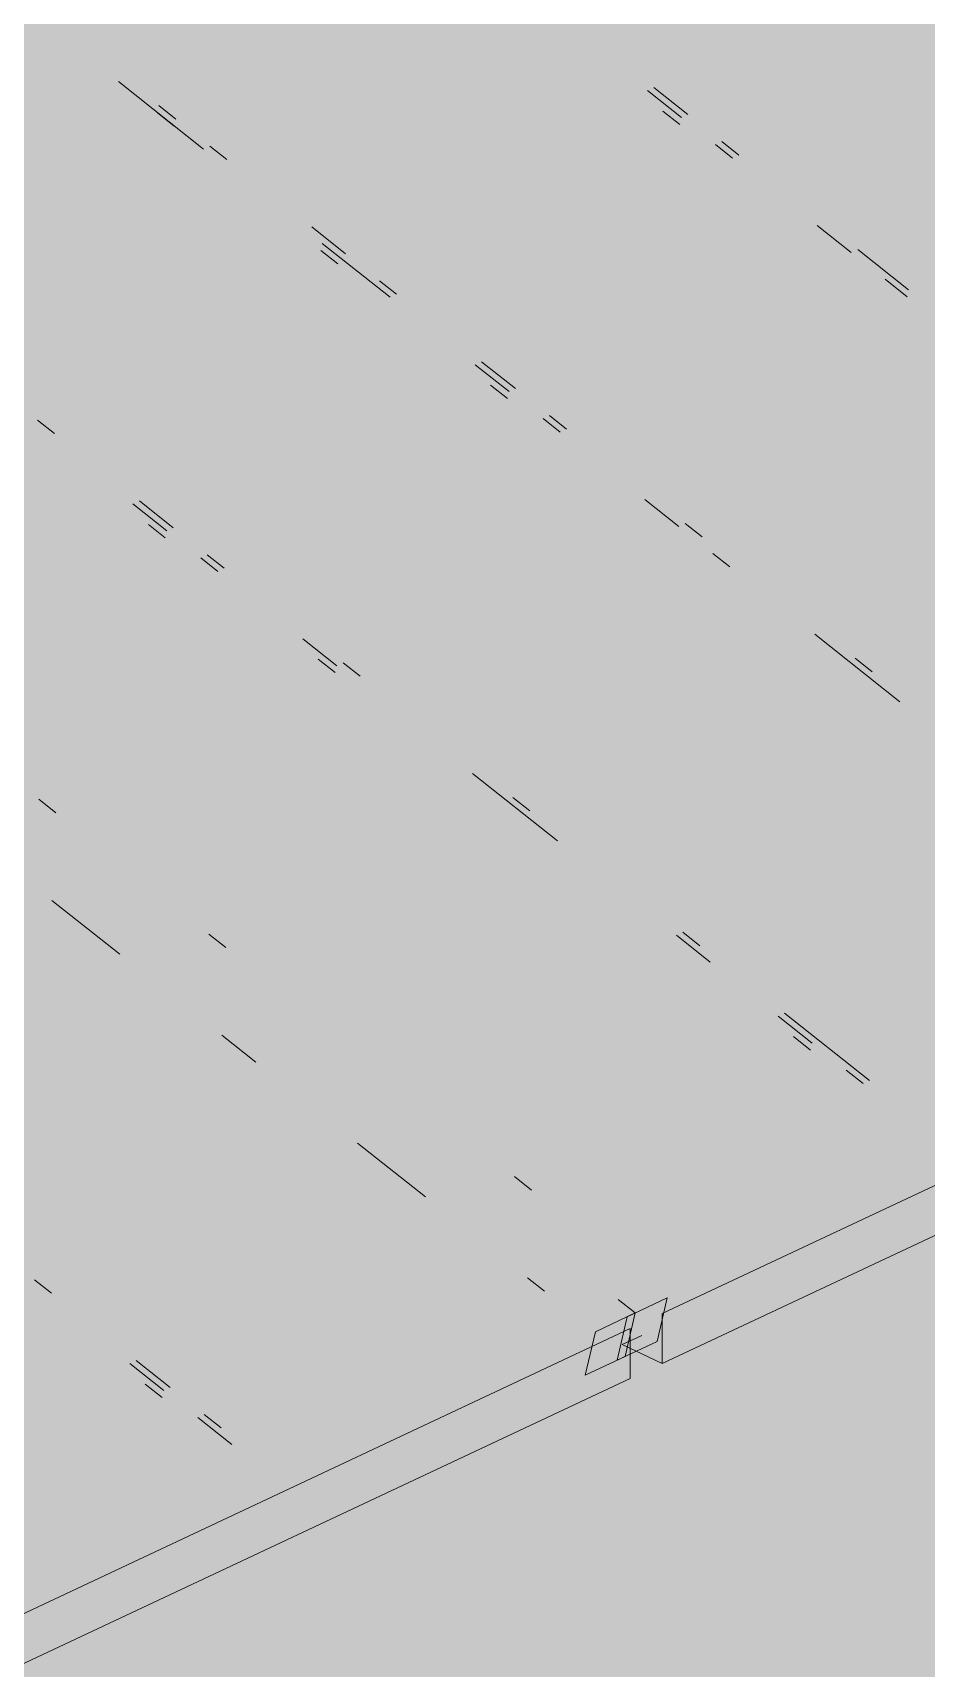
# Paper-space layout '03 3D Building and Roof' of a CAD drawing. Header units: millimetres. Extents: x 5 to 415, y 5 to 292.
# Drawn here: x 265.654 to 267.401, y 84.625 to 87.821 of the extents above; entities that cross this region are included whole.
import ezdxf

# ---------------------------------------------------------------- set-up
doc = ezdxf.new("R2010")
doc.units = ezdxf.units.MM
doc.layers.add('EXISTING', color=7, linetype='Continuous')
doc.layers.add('IMAGES', color=7, linetype='Continuous')

# ---------------------------------------------------------------- blocks, each defined once
blk = doc.blocks.new('SHEET_03')
at = {"layer": 'EXISTING', "color": 250, "lineweight": 9}
for p, q in [((265.8216, 87.7254), (265.9876, 87.5937)), ((266.8557, 87.7078), (266.922, 87.6551)), ((266.9345, 87.661), (266.8681, 87.7137)), ((265.9337, 87.6523), (265.9005, 87.6786)), ((266.9189, 87.6415), (266.8857, 87.6679)), ((265.9305, 87.6387), (265.8973, 87.665)), ((266.9884, 87.6025), (267.0216, 87.5761)), ((267.0341, 87.582), (267.0009, 87.6083)), ((266.0333, 87.5733), (266.0001, 87.5996)), ((267.1876, 87.4444), (267.254, 87.3917)), ((266.2656, 87.3889), (266.1992, 87.4416)), ((266.25, 87.3694), (266.2168, 87.3957)), ((266.2199, 87.4094), (266.3527, 87.304)), ((267.3661, 87.3186), (267.2665, 87.3976)), ((266.3652, 87.3099), (266.332, 87.3362)), ((267.3204, 87.3391), (267.3536, 87.3127)), ((267.3629, 87.305), (267.3297, 87.3313)), ((266.5187, 87.1723), (266.5851, 87.1196)), ((266.5976, 87.1255), (266.5312, 87.1782)), ((266.582, 87.106), (266.5488, 87.1324)), ((266.8844, 85.3182), (270.6986, 87.1089)), ((265.6963, 87.0378), (265.6631, 87.0641)), ((266.6515, 87.067), (266.6847, 87.0406)), ((266.6972, 87.0465), (266.664, 87.0728)), ((266.8844, 85.2207), (270.6986, 87.0114)), ((265.8498, 86.9002), (265.9162, 86.8475)), ((265.9287, 86.8534), (265.8623, 86.9061)), ((266.8507, 86.9089), (266.917, 86.8562)), ((265.9131, 86.8339), (265.8799, 86.8602)), ((266.9627, 86.8358), (266.9295, 86.8621)), ((266.9834, 86.8036), (267.0166, 86.7772)), ((265.9826, 86.7948), (266.0158, 86.7685)), ((266.0283, 86.7744), (265.9951, 86.8007)), ((267.1826, 86.6455), (267.3486, 86.5138)), ((266.1818, 86.6368), (266.2481, 86.5841)), ((266.245, 86.5705), (266.2118, 86.5969)), ((266.2938, 86.5637), (266.2606, 86.59)), ((267.2947, 86.5724), (267.2615, 86.5987)), ((266.5137, 86.3734), (266.6797, 86.2417)), ((266.6258, 86.3003), (266.5926, 86.3266)), ((265.6991, 86.2969), (265.6659, 86.3232)), ((265.6914, 86.1256), (265.8242, 86.0202)), ((266.0311, 86.0335), (265.9979, 86.0598)), ((266.9121, 86.0574), (266.9784, 86.0047)), ((266.9577, 86.0369), (266.9245, 86.0632)), ((267.1112, 85.8993), (267.1776, 85.8466)), ((267.2897, 85.7735), (267.1237, 85.9052)), ((266.0234, 85.8622), (266.0898, 85.8095)), ((267.1745, 85.833), (267.1413, 85.8594)), ((267.244, 85.794), (267.2772, 85.7676)), ((266.2889, 85.6514), (266.4217, 85.5461)), ((266.6286, 85.5594), (266.5954, 85.5857)), ((265.6903, 85.358), (265.6571, 85.3843)), ((266.6209, 85.3881), (266.6541, 85.3617)), ((266.8317, 85.3193), (266.7985, 85.3457)), ((266.8942, 85.3487), (266.8161, 85.312)), ((266.8746, 85.2635), (266.8942, 85.3487)), ((266.8317, 85.3193), (266.7537, 85.2827)), ((266.8161, 85.312), (266.7965, 85.2269)), ((266.8121, 85.2342), (266.8317, 85.3193)), ((266.8844, 85.2207), (266.8844, 85.3182)), ((263.0077, 83.4982), (266.8219, 85.2889)), ((266.7537, 85.2827), (266.7341, 85.1976)), ((266.8063, 85.2574), (266.8448, 85.2754)), ((266.8219, 85.2889), (266.8219, 85.1914)), ((266.7965, 85.2269), (266.8746, 85.2635)), ((266.8063, 85.2574), (266.8844, 85.2207)), ((265.8438, 85.2204), (265.9101, 85.1678)), ((265.9226, 85.1736), (265.8562, 85.2263)), ((266.7341, 85.1976), (266.8121, 85.2342)), ((263.7782, 83.7625), (266.8219, 85.1914)), ((265.907, 85.1541), (265.8738, 85.1805)), ((265.9765, 85.1151), (266.0429, 85.0624)), ((266.0222, 85.0946), (265.989, 85.1209))]:
    blk.add_line(p, q, dxfattribs=at)
at = {"layer": 'IMAGES', "color": 7}
for points in [[(265.5327, 87.8201), (265.7255, 87.8201), (265.5327, 87.9165), (265.7255, 87.9165)], [(265.7255, 87.8201), (265.8218, 87.8201), (265.7255, 87.9165), (265.8218, 87.9165)], [(265.8218, 87.8201), (265.9182, 87.8201), (265.8218, 87.9165), (265.9182, 87.9165)], [(265.9182, 87.8201), (266.4964, 87.8201), (265.9182, 87.9165), (266.4964, 87.9165)], [(266.4964, 87.8201), (266.5927, 87.8201), (266.4964, 87.9165), (266.5927, 87.9165)], [(266.5927, 87.8201), (266.7855, 87.8201), (266.5927, 87.9165), (266.7855, 87.9165)], [(266.7855, 87.8201), (266.8818, 87.8201), (266.7855, 87.9165), (266.8818, 87.9165)], [(266.8818, 87.8201), (266.9782, 87.8201), (266.8818, 87.9165), (266.9782, 87.9165)], [(266.9782, 87.8201), (267.46, 87.8201), (266.9782, 87.9165), (267.46, 87.9165)], [(265.6291, 87.7237), (265.7255, 87.7237), (265.6291, 87.8201), (265.7255, 87.8201)], [(265.7255, 87.7237), (265.8218, 87.7237), (265.7255, 87.8201), (265.8218, 87.8201)], [(265.8218, 87.7237), (265.9182, 87.7237), (265.8218, 87.8201), (265.9182, 87.8201)], [(265.9182, 87.7237), (266.0145, 87.7237), (265.9182, 87.8201), (266.0145, 87.8201)], [(266.0145, 87.7237), (266.4964, 87.7237), (266.0145, 87.8201), (266.4964, 87.8201)], [(266.4964, 87.7237), (266.5927, 87.7237), (266.4964, 87.8201), (266.5927, 87.8201)], [(266.5927, 87.7237), (266.6891, 87.7237), (266.5927, 87.8201), (266.6891, 87.8201)], [(266.6891, 87.7237), (266.7855, 87.7237), (266.6891, 87.8201), (266.7855, 87.8201)], [(266.7855, 87.7237), (266.8818, 87.7237), (266.7855, 87.8201), (266.8818, 87.8201)], [(266.8818, 87.7237), (266.9782, 87.7237), (266.8818, 87.8201), (266.9782, 87.8201)], [(266.9782, 87.7237), (267.0745, 87.7237), (266.9782, 87.8201), (267.0745, 87.8201)], [(267.0745, 87.7237), (267.5564, 87.7237), (267.0745, 87.8201), (267.5564, 87.8201)], [(265.6291, 87.6273), (265.7255, 87.6273), (265.6291, 87.7237), (265.7255, 87.7237)], [(265.7255, 87.6273), (265.8218, 87.6273), (265.7255, 87.7237), (265.8218, 87.7237)], [(265.8218, 87.6273), (266.0145, 87.6273), (265.8218, 87.7237), (266.0145, 87.7237)], [(266.0145, 87.6273), (266.1109, 87.6273), (266.0145, 87.7237), (266.1109, 87.7237)], [(266.1109, 87.6273), (266.5927, 87.6273), (266.1109, 87.7237), (266.5927, 87.7237)], [(266.5927, 87.6273), (266.6891, 87.6273), (266.5927, 87.7237), (266.6891, 87.7237)], [(266.6891, 87.6273), (266.7855, 87.6273), (266.6891, 87.7237), (266.7855, 87.7237)], [(266.7855, 87.6273), (266.8818, 87.6273), (266.7855, 87.7237), (266.8818, 87.7237)], [(266.8818, 87.6273), (266.9782, 87.6273), (266.8818, 87.7237), (266.9782, 87.7237)], [(266.9782, 87.6273), (267.0745, 87.6273), (266.9782, 87.7237), (267.0745, 87.7237)], [(267.0745, 87.6273), (267.6527, 87.6273), (267.0745, 87.7237), (267.6527, 87.7237)], [(265.2436, 87.5309), (265.7255, 87.5309), (265.2436, 87.6273), (265.7255, 87.6273)], [(265.7255, 87.5309), (265.8218, 87.5309), (265.7255, 87.6273), (265.8218, 87.6273)], [(265.8218, 87.5309), (265.9182, 87.5309), (265.8218, 87.6273), (265.9182, 87.6273)], [(265.9182, 87.5309), (266.1109, 87.5309), (265.9182, 87.6273), (266.1109, 87.6273)], [(266.1109, 87.5309), (266.2073, 87.5309), (266.1109, 87.6273), (266.2073, 87.6273)], [(266.2073, 87.5309), (266.3036, 87.5309), (266.2073, 87.6273), (266.3036, 87.6273)], [(266.3036, 87.5309), (266.7855, 87.5309), (266.3036, 87.6273), (266.7855, 87.6273)], [(266.7855, 87.5309), (266.8818, 87.5309), (266.7855, 87.6273), (266.8818, 87.6273)], [(266.8818, 87.5309), (266.9782, 87.5309), (266.8818, 87.6273), (266.9782, 87.6273)], [(266.9782, 87.5309), (267.0745, 87.5309), (266.9782, 87.6273), (267.0745, 87.6273)], [(267.0745, 87.5309), (267.1709, 87.5309), (267.0745, 87.6273), (267.1709, 87.6273)], [(267.1709, 87.5309), (267.2673, 87.5309), (267.1709, 87.6273), (267.2673, 87.6273)], [(267.2673, 87.5309), (267.3636, 87.5309), (267.2673, 87.6273), (267.3636, 87.6273)], [(267.3636, 87.5309), (267.7491, 87.5309), (267.3636, 87.6273), (267.7491, 87.6273)], [(265.34, 87.4345), (265.9182, 87.4345), (265.34, 87.5309), (265.9182, 87.5309)], [(265.9182, 87.4345), (266.0145, 87.4345), (265.9182, 87.5309), (266.0145, 87.5309)], [(266.0145, 87.4345), (266.1109, 87.4345), (266.0145, 87.5309), (266.1109, 87.5309)], [(266.1109, 87.3381), (266.2073, 87.3381), (266.1109, 87.5309), (266.2073, 87.5309)], [(266.2073, 87.4345), (266.3036, 87.4345), (266.2073, 87.5309), (266.3036, 87.5309)], [(266.3036, 87.4345), (266.4, 87.4345), (266.3036, 87.5309), (266.4, 87.5309)], [(266.4, 87.4345), (266.8818, 87.4345), (266.4, 87.5309), (266.8818, 87.5309)], [(266.8818, 87.4345), (266.9782, 87.4345), (266.8818, 87.5309), (266.9782, 87.5309)], [(266.9782, 87.4345), (267.0745, 87.4345), (266.9782, 87.5309), (267.0745, 87.5309)], [(267.0745, 87.4345), (267.1709, 87.4345), (267.0745, 87.5309), (267.1709, 87.5309)], [(267.1709, 87.4345), (267.2673, 87.4345), (267.1709, 87.5309), (267.2673, 87.5309)], [(267.2673, 87.4345), (267.3636, 87.4345), (267.2673, 87.5309), (267.3636, 87.5309)], [(267.3636, 87.4345), (267.8455, 87.4345), (267.3636, 87.5309), (267.8455, 87.5309)], [(265.4364, 87.3381), (266.0145, 87.3381), (265.4364, 87.4345), (266.0145, 87.4345)], [(266.0145, 87.3381), (266.1109, 87.3381), (266.0145, 87.4345), (266.1109, 87.4345)], [(266.2073, 87.3381), (266.3036, 87.3381), (266.2073, 87.4345), (266.3036, 87.4345)], [(266.3036, 87.3381), (266.4, 87.3381), (266.3036, 87.4345), (266.4, 87.4345)], [(266.4, 87.3381), (266.4964, 87.3381), (266.4, 87.4345), (266.4964, 87.4345)], [(266.4964, 87.3381), (266.9782, 87.3381), (266.4964, 87.4345), (266.9782, 87.4345)], [(266.9782, 87.3381), (267.0745, 87.3381), (266.9782, 87.4345), (267.0745, 87.4345)], [(267.0745, 87.3381), (267.1709, 87.3381), (267.0745, 87.4345), (267.1709, 87.4345)], [(267.1709, 87.3381), (267.2673, 87.3381), (267.1709, 87.4345), (267.2673, 87.4345)], [(267.2673, 87.3381), (267.3636, 87.3381), (267.2673, 87.4345), (267.3636, 87.4345)], [(267.3636, 87.3381), (267.46, 87.3381), (267.3636, 87.4345), (267.46, 87.4345)], [(265.6291, 87.2417), (266.1109, 87.2417), (265.6291, 87.3381), (266.1109, 87.3381)], [(266.1109, 87.2417), (266.2073, 87.2417), (266.1109, 87.3381), (266.2073, 87.3381)], [(266.2073, 87.2417), (266.3036, 87.2417), (266.2073, 87.3381), (266.3036, 87.3381)], [(266.3036, 87.2417), (266.4, 87.2417), (266.3036, 87.3381), (266.4, 87.3381)], [(266.4, 87.2417), (266.4964, 87.2417), (266.4, 87.3381), (266.4964, 87.3381)], [(266.4964, 87.2417), (266.5927, 87.2417), (266.4964, 87.3381), (266.5927, 87.3381)], [(266.5927, 87.2417), (266.6891, 87.2417), (266.5927, 87.3381), (266.6891, 87.3381)], [(266.6891, 87.2417), (267.0745, 87.2417), (266.6891, 87.3381), (267.0745, 87.3381)], [(267.0745, 87.2417), (267.2673, 87.2417), (267.0745, 87.3381), (267.2673, 87.3381)], [(267.2673, 87.2417), (267.3636, 87.2417), (267.2673, 87.3381), (267.3636, 87.3381)], [(267.3636, 87.2417), (267.5564, 87.2417), (267.3636, 87.3381), (267.5564, 87.3381)], [(265.6291, 87.1453), (265.7255, 87.1453), (265.6291, 87.2417), (265.7255, 87.2417)], [(265.7255, 87.1453), (266.3036, 87.1453), (265.7255, 87.2417), (266.3036, 87.2417)], [(266.3036, 87.1453), (266.4, 87.1453), (266.3036, 87.2417), (266.4, 87.2417)], [(266.4, 87.1453), (266.4964, 87.1453), (266.4, 87.2417), (266.4964, 87.2417)], [(266.4964, 87.1453), (266.5927, 87.1453), (266.4964, 87.2417), (266.5927, 87.2417)], [(266.5927, 87.1453), (266.6891, 87.1453), (266.5927, 87.2417), (266.6891, 87.2417)], [(266.6891, 87.1453), (266.7855, 87.1453), (266.6891, 87.2417), (266.7855, 87.2417)], [(266.7855, 87.1453), (267.2673, 87.1453), (266.7855, 87.2417), (267.2673, 87.2417)], [(267.2673, 87.1453), (267.3636, 87.1453), (267.2673, 87.2417), (267.3636, 87.2417)], [(267.3636, 87.1453), (267.46, 87.1453), (267.3636, 87.2417), (267.46, 87.2417)], [(265.5327, 87.0489), (265.7255, 87.0489), (265.5327, 87.1453), (265.7255, 87.1453)], [(265.7255, 87.0489), (265.8218, 87.0489), (265.7255, 87.1453), (265.8218, 87.1453)], [(265.8218, 87.0489), (266.4, 87.0489), (265.8218, 87.1453), (266.4, 87.1453)], [(266.4, 87.0489), (266.4964, 87.0489), (266.4, 87.1453), (266.4964, 87.1453)], [(266.4964, 87.0489), (266.5927, 87.0489), (266.4964, 87.1453), (266.5927, 87.1453)], [(266.5927, 87.0489), (266.6891, 87.0489), (266.5927, 87.1453), (266.6891, 87.1453)], [(266.6891, 87.0489), (266.7855, 87.0489), (266.6891, 87.1453), (266.7855, 87.1453)], [(266.7855, 87.0489), (266.8818, 87.0489), (266.7855, 87.1453), (266.8818, 87.1453)], [(266.8818, 87.0489), (267.3636, 87.0489), (266.8818, 87.1453), (267.3636, 87.1453)], [(267.3636, 87.0489), (267.5564, 87.0489), (267.3636, 87.1453), (267.5564, 87.1453)], [(265.6291, 86.9525), (265.8218, 86.9525), (265.6291, 87.0489), (265.8218, 87.0489)], [(265.8218, 86.9525), (265.9182, 86.9525), (265.8218, 87.0489), (265.9182, 87.0489)], [(265.9182, 86.9525), (266.0145, 86.9525), (265.9182, 87.0489), (266.0145, 87.0489)], [(266.0145, 86.9525), (266.4964, 86.9525), (266.0145, 87.0489), (266.4964, 87.0489)], [(266.4964, 86.9525), (266.5927, 86.9525), (266.4964, 87.0489), (266.5927, 87.0489)], [(266.5927, 86.9525), (266.6891, 86.9525), (266.5927, 87.0489), (266.6891, 87.0489)], [(266.6891, 86.9525), (266.8818, 86.9525), (266.6891, 87.0489), (266.8818, 87.0489)], [(266.8818, 86.9525), (266.9782, 86.9525), (266.8818, 87.0489), (266.9782, 87.0489)], [(266.9782, 86.9525), (267.46, 86.9525), (266.9782, 87.0489), (267.46, 87.0489)], [(265.6291, 86.8561), (265.7255, 86.8561), (265.6291, 86.9525), (265.7255, 86.9525)], [(265.7255, 86.8561), (265.8218, 86.8561), (265.7255, 86.9525), (265.8218, 86.9525)], [(265.8218, 86.8561), (265.9182, 86.8561), (265.8218, 86.9525), (265.9182, 86.9525)], [(265.9182, 86.8561), (266.0145, 86.8561), (265.9182, 86.9525), (266.0145, 86.9525)], [(266.0145, 86.8561), (266.1109, 86.8561), (266.0145, 86.9525), (266.1109, 86.9525)], [(266.1109, 86.8561), (266.5927, 86.8561), (266.1109, 86.9525), (266.5927, 86.9525)], [(266.5927, 86.8561), (266.6891, 86.8561), (266.5927, 86.9525), (266.6891, 86.9525)], [(266.6891, 86.8561), (266.7855, 86.8561), (266.6891, 86.9525), (266.7855, 86.9525)], [(266.7855, 86.8561), (266.8818, 86.8561), (266.7855, 86.9525), (266.8818, 86.9525)], [(266.8818, 86.8561), (266.9782, 86.8561), (266.8818, 86.9525), (266.9782, 86.9525)], [(266.9782, 86.8561), (267.6527, 86.8561), (266.9782, 86.9525), (267.6527, 86.9525)], [(265.2436, 86.7597), (265.7255, 86.7597), (265.2436, 86.8561), (265.7255, 86.8561)], [(265.7255, 86.7597), (265.8218, 86.7597), (265.7255, 86.8561), (265.8218, 86.8561)], [(265.8218, 86.7597), (265.9182, 86.7597), (265.8218, 86.8561), (265.9182, 86.8561)], [(265.9182, 86.7597), (266.0145, 86.7597), (265.9182, 86.8561), (266.0145, 86.8561)], [(266.0145, 86.7597), (266.1109, 86.7597), (266.0145, 86.8561), (266.1109, 86.8561)], [(266.1109, 86.7597), (266.2073, 86.7597), (266.1109, 86.8561), (266.2073, 86.8561)], [(266.2073, 86.7597), (266.6891, 86.7597), (266.2073, 86.8561), (266.6891, 86.8561)], [(266.6891, 86.7597), (266.7855, 86.7597), (266.6891, 86.8561), (266.7855, 86.8561)], [(266.7855, 86.7597), (266.8818, 86.7597), (266.7855, 86.8561), (266.8818, 86.8561)], [(266.8818, 86.7597), (267.0745, 86.7597), (266.8818, 86.8561), (267.0745, 86.8561)], [(267.0745, 86.7597), (267.1709, 86.7597), (267.0745, 86.8561), (267.1709, 86.8561)], [(267.1709, 86.7597), (267.2673, 86.7597), (267.1709, 86.8561), (267.2673, 86.8561)], [(267.2673, 86.7597), (267.7491, 86.7597), (267.2673, 86.8561), (267.7491, 86.8561)], [(265.4364, 86.6633), (265.8218, 86.6633), (265.4364, 86.7597), (265.8218, 86.7597)], [(265.8218, 86.6633), (265.9182, 86.6633), (265.8218, 86.7597), (265.9182, 86.7597)], [(265.9182, 86.6633), (266.0145, 86.6633), (265.9182, 86.7597), (266.0145, 86.7597)], [(266.0145, 86.6633), (266.2073, 86.6633), (266.0145, 86.7597), (266.2073, 86.7597)], [(266.2073, 86.6633), (266.3036, 86.6633), (266.2073, 86.7597), (266.3036, 86.7597)], [(266.3036, 86.6633), (266.4, 86.6633), (266.3036, 86.7597), (266.4, 86.7597)], [(266.4, 86.6633), (266.8818, 86.6633), (266.4, 86.7597), (266.8818, 86.7597)], [(266.8818, 86.6633), (266.9782, 86.6633), (266.8818, 86.7597), (266.9782, 86.7597)], [(266.9782, 86.6633), (267.0745, 86.6633), (266.9782, 86.7597), (267.0745, 86.7597)], [(267.0745, 86.6633), (267.2673, 86.6633), (267.0745, 86.7597), (267.2673, 86.7597)], [(267.2673, 86.6633), (267.3636, 86.6633), (267.2673, 86.7597), (267.3636, 86.7597)], [(267.3636, 86.6633), (267.9418, 86.6633), (267.3636, 86.7597), (267.9418, 86.7597)], [(265.5327, 86.5669), (266.0145, 86.5669), (265.5327, 86.6633), (266.0145, 86.6633)], [(266.0145, 86.5669), (266.1109, 86.5669), (266.0145, 86.6633), (266.1109, 86.6633)], [(266.1109, 86.5669), (266.2073, 86.5669), (266.1109, 86.6633), (266.2073, 86.6633)], [(266.2073, 86.5669), (266.3036, 86.5669), (266.2073, 86.6633), (266.3036, 86.6633)], [(266.3036, 86.5669), (266.4, 86.5669), (266.3036, 86.6633), (266.4, 86.6633)], [(266.4, 86.5669), (266.4964, 86.5669), (266.4, 86.6633), (266.4964, 86.6633)], [(266.4964, 86.5669), (266.9782, 86.5669), (266.4964, 86.6633), (266.9782, 86.6633)], [(266.9782, 86.5669), (267.0745, 86.5669), (266.9782, 86.6633), (267.0745, 86.6633)], [(267.0745, 86.5669), (267.1709, 86.5669), (267.0745, 86.6633), (267.1709, 86.6633)], [(267.1709, 86.5669), (267.3636, 86.5669), (267.1709, 86.6633), (267.3636, 86.6633)], [(267.3636, 86.5669), (267.46, 86.5669), (267.3636, 86.6633), (267.46, 86.6633)], [(265.6291, 86.4705), (266.1109, 86.4705), (265.6291, 86.5669), (266.1109, 86.5669)], [(266.1109, 86.4705), (266.2073, 86.4705), (266.1109, 86.5669), (266.2073, 86.5669)], [(266.2073, 86.4705), (266.4, 86.4705), (266.2073, 86.5669), (266.4, 86.5669)], [(266.4, 86.4705), (266.4964, 86.4705), (266.4, 86.5669), (266.4964, 86.5669)], [(266.4964, 86.4705), (266.5927, 86.4705), (266.4964, 86.5669), (266.5927, 86.5669)], [(266.5927, 86.4705), (267.0745, 86.4705), (266.5927, 86.5669), (267.0745, 86.5669)], [(267.0745, 86.4705), (267.1709, 86.4705), (267.0745, 86.5669), (267.1709, 86.5669)], [(267.1709, 86.4705), (267.2673, 86.4705), (267.1709, 86.5669), (267.2673, 86.5669)], [(267.2673, 86.4705), (267.46, 86.4705), (267.2673, 86.5669), (267.46, 86.5669)], [(265.6291, 86.3741), (265.7255, 86.3741), (265.6291, 86.4705), (265.7255, 86.4705)], [(265.7255, 86.3741), (265.8218, 86.3741), (265.7255, 86.4705), (265.8218, 86.4705)], [(265.8218, 86.3741), (266.3036, 86.3741), (265.8218, 86.4705), (266.3036, 86.4705)], [(266.3036, 86.3741), (266.4, 86.3741), (266.3036, 86.4705), (266.4, 86.4705)], [(266.4, 86.3741), (266.4964, 86.3741), (266.4, 86.4705), (266.4964, 86.4705)], [(266.4964, 86.3741), (266.5927, 86.3741), (266.4964, 86.4705), (266.5927, 86.4705)], [(266.5927, 86.3741), (266.6891, 86.3741), (266.5927, 86.4705), (266.6891, 86.4705)], [(266.6891, 86.3741), (267.1709, 86.3741), (266.6891, 86.4705), (267.1709, 86.4705)], [(267.1709, 86.3741), (267.2673, 86.3741), (267.1709, 86.4705), (267.2673, 86.4705)], [(267.2673, 86.3741), (267.3636, 86.3741), (267.2673, 86.4705), (267.3636, 86.4705)], [(267.3636, 86.3741), (267.46, 86.3741), (267.3636, 86.4705), (267.46, 86.4705)], [(265.6291, 86.2777), (265.7255, 86.2777), (265.6291, 86.3741), (265.7255, 86.3741)], [(265.7255, 86.2777), (265.8218, 86.2777), (265.7255, 86.3741), (265.8218, 86.3741)], [(265.8218, 86.2777), (265.9182, 86.2777), (265.8218, 86.3741), (265.9182, 86.3741)], [(265.9182, 86.2777), (266.3036, 86.2777), (265.9182, 86.3741), (266.3036, 86.3741)], [(266.3036, 86.2777), (266.4, 86.2777), (266.3036, 86.3741), (266.4, 86.3741)], [(266.4, 86.2777), (266.4964, 86.2777), (266.4, 86.3741), (266.4964, 86.3741)], [(266.4964, 86.2777), (266.6891, 86.2777), (266.4964, 86.3741), (266.6891, 86.3741)], [(266.6891, 86.2777), (266.7855, 86.2777), (266.6891, 86.3741), (266.7855, 86.3741)], [(266.7855, 86.2777), (266.8818, 86.2777), (266.7855, 86.3741), (266.8818, 86.3741)], [(266.8818, 86.2777), (267.3636, 86.2777), (266.8818, 86.3741), (267.3636, 86.3741)], [(267.3636, 86.2777), (267.46, 86.2777), (267.3636, 86.3741), (267.46, 86.3741)], [(265.6291, 86.1813), (265.8218, 86.1813), (265.6291, 86.2777), (265.8218, 86.2777)], [(265.8218, 86.1813), (265.9182, 86.1813), (265.8218, 86.2777), (265.9182, 86.2777)], [(265.9182, 86.1813), (266.0145, 86.1813), (265.9182, 86.2777), (266.0145, 86.2777)], [(266.0145, 86.1813), (266.4964, 86.1813), (266.0145, 86.2777), (266.4964, 86.2777)], [(266.4964, 86.1813), (266.5927, 86.1813), (266.4964, 86.2777), (266.5927, 86.2777)], [(266.5927, 86.1813), (266.7855, 86.1813), (266.5927, 86.2777), (266.7855, 86.2777)], [(266.7855, 86.1813), (266.8818, 86.1813), (266.7855, 86.2777), (266.8818, 86.2777)], [(266.8818, 86.1813), (266.9782, 86.1813), (266.8818, 86.2777), (266.9782, 86.2777)], [(266.9782, 86.1813), (267.46, 86.1813), (266.9782, 86.2777), (267.46, 86.2777)], [(265.6291, 86.0849), (265.8218, 86.0849), (265.6291, 86.1813), (265.8218, 86.1813)], [(265.8218, 86.0849), (265.9182, 86.0849), (265.8218, 86.1813), (265.9182, 86.1813)], [(265.9182, 86.0849), (266.0145, 86.0849), (265.9182, 86.1813), (266.0145, 86.1813)], [(266.0145, 86.0849), (266.1109, 86.0849), (266.0145, 86.1813), (266.1109, 86.1813)], [(266.1109, 86.0849), (266.5927, 86.0849), (266.1109, 86.1813), (266.5927, 86.1813)], [(266.5927, 86.0849), (266.6891, 86.0849), (266.5927, 86.1813), (266.6891, 86.1813)], [(266.6891, 86.0849), (266.7855, 86.0849), (266.6891, 86.1813), (266.7855, 86.1813)], [(266.7855, 86.0849), (266.8818, 86.0849), (266.7855, 86.1813), (266.8818, 86.1813)], [(266.8818, 86.0849), (266.9782, 86.0849), (266.8818, 86.1813), (266.9782, 86.1813)], [(266.9782, 86.0849), (267.0745, 86.0849), (266.9782, 86.1813), (267.0745, 86.1813)], [(267.0745, 86.0849), (267.5564, 86.0849), (267.0745, 86.1813), (267.5564, 86.1813)], [(265.6291, 85.9885), (265.7255, 85.9885), (265.6291, 86.0849), (265.7255, 86.0849)], [(265.7255, 85.9885), (265.8218, 85.9885), (265.7255, 86.0849), (265.8218, 86.0849)], [(265.8218, 85.9885), (266.0145, 85.9885), (265.8218, 86.0849), (266.0145, 86.0849)], [(266.0145, 85.9885), (266.1109, 85.9885), (266.0145, 86.0849), (266.1109, 86.0849)], [(266.1109, 85.9885), (266.2073, 85.9885), (266.1109, 86.0849), (266.2073, 86.0849)], [(266.2073, 85.9885), (266.3036, 85.9885), (266.2073, 86.0849), (266.3036, 86.0849)], [(266.3036, 85.9885), (266.6891, 85.9885), (266.3036, 86.0849), (266.6891, 86.0849)], [(266.6891, 85.9885), (266.7855, 85.9885), (266.6891, 86.0849), (266.7855, 86.0849)], [(266.7855, 85.9885), (266.8818, 85.9885), (266.7855, 86.0849), (266.8818, 86.0849)], [(266.8818, 85.9885), (266.9782, 85.9885), (266.8818, 86.0849), (266.9782, 86.0849)], [(266.9782, 85.9885), (267.0745, 85.9885), (266.9782, 86.0849), (267.0745, 86.0849)], [(267.0745, 85.9885), (267.1709, 85.9885), (267.0745, 86.0849), (267.1709, 86.0849)], [(267.1709, 85.9885), (267.2673, 85.9885), (267.1709, 86.0849), (267.2673, 86.0849)], [(267.2673, 85.9885), (267.8455, 85.9885), (267.2673, 86.0849), (267.8455, 86.0849)], [(265.6291, 85.8921), (265.7255, 85.8921), (265.6291, 85.9885), (265.7255, 85.9885)], [(265.7255, 85.8921), (265.8218, 85.8921), (265.7255, 85.9885), (265.8218, 85.9885)], [(265.8218, 85.8921), (265.9182, 85.8921), (265.8218, 85.9885), (265.9182, 85.9885)], [(265.9182, 85.8921), (266.2073, 85.8921), (265.9182, 85.9885), (266.2073, 85.9885)], [(266.2073, 85.8921), (266.3036, 85.8921), (266.2073, 85.9885), (266.3036, 85.9885)], [(266.3036, 85.8921), (266.4, 85.8921), (266.3036, 85.9885), (266.4, 85.9885)], [(266.4, 85.8921), (266.7855, 85.8921), (266.4, 85.9885), (266.7855, 85.9885)], [(266.7855, 85.8921), (266.8818, 85.8921), (266.7855, 85.9885), (266.8818, 85.9885)], [(266.8818, 85.8921), (266.9782, 85.8921), (266.8818, 85.9885), (266.9782, 85.9885)], [(266.9782, 85.8921), (267.0745, 85.8921), (266.9782, 85.9885), (267.0745, 85.9885)], [(267.0745, 85.8921), (267.1709, 85.8921), (267.0745, 85.9885), (267.1709, 85.9885)], [(267.1709, 85.8921), (267.2673, 85.8921), (267.1709, 85.9885), (267.2673, 85.9885)], [(267.2673, 85.8921), (267.3636, 85.8921), (267.2673, 85.9885), (267.3636, 85.9885)], [(267.3636, 85.8921), (267.7491, 85.8921), (267.3636, 85.9885), (267.7491, 85.9885)], [(265.34, 85.7957), (265.8218, 85.7957), (265.34, 85.8921), (265.8218, 85.8921)], [(265.8218, 85.7957), (265.9182, 85.7957), (265.8218, 85.8921), (265.9182, 85.8921)], [(265.9182, 85.7957), (266.0145, 85.7957), (265.9182, 85.8921), (266.0145, 85.8921)], [(266.0145, 85.7957), (266.2073, 85.7957), (266.0145, 85.8921), (266.2073, 85.8921)], [(266.2073, 85.7957), (266.3036, 85.7957), (266.2073, 85.8921), (266.3036, 85.8921)], [(266.3036, 85.7957), (266.4, 85.7957), (266.3036, 85.8921), (266.4, 85.8921)], [(266.4, 85.7957), (266.4964, 85.7957), (266.4, 85.8921), (266.4964, 85.8921)], [(266.4964, 85.7957), (266.5927, 85.7957), (266.4964, 85.8921), (266.5927, 85.8921)], [(266.5927, 85.7957), (266.8818, 85.7957), (266.5927, 85.8921), (266.8818, 85.8921)], [(266.8818, 85.7957), (266.9782, 85.7957), (266.8818, 85.8921), (266.9782, 85.8921)], [(266.9782, 85.7957), (267.0745, 85.7957), (266.9782, 85.8921), (267.0745, 85.8921)], [(267.0745, 85.7957), (267.2673, 85.7957), (267.0745, 85.8921), (267.2673, 85.8921)], [(267.2673, 85.7957), (267.3636, 85.7957), (267.2673, 85.8921), (267.3636, 85.8921)], [(267.3636, 85.7957), (267.6527, 85.7957), (267.3636, 85.8921), (267.6527, 85.8921)], [(265.4364, 85.6993), (265.9182, 85.6993), (265.4364, 85.7957), (265.9182, 85.7957)], [(265.9182, 85.6993), (266.0145, 85.6993), (265.9182, 85.7957), (266.0145, 85.7957)], [(266.0145, 85.6993), (266.1109, 85.6993), (266.0145, 85.7957), (266.1109, 85.7957)], [(266.1109, 85.6993), (266.2073, 85.6993), (266.1109, 85.7957), (266.2073, 85.7957)], [(266.2073, 85.6993), (266.3036, 85.6993), (266.2073, 85.7957), (266.3036, 85.7957)], [(266.3036, 85.6993), (266.4, 85.6993), (266.3036, 85.7957), (266.4, 85.7957)], [(266.4, 85.6993), (266.4964, 85.6993), (266.4, 85.7957), (266.4964, 85.7957)], [(266.4964, 85.6993), (266.5927, 85.6993), (266.4964, 85.7957), (266.5927, 85.7957)], [(266.5927, 85.6993), (266.6891, 85.6993), (266.5927, 85.7957), (266.6891, 85.7957)], [(266.6891, 85.6993), (267.0745, 85.6993), (266.6891, 85.7957), (267.0745, 85.7957)], [(267.0745, 85.6993), (267.1709, 85.6993), (267.0745, 85.7957), (267.1709, 85.7957)], [(267.1709, 85.6993), (267.3636, 85.6993), (267.1709, 85.7957), (267.3636, 85.7957)], [(267.3636, 85.6993), (267.5564, 85.6993), (267.3636, 85.7957), (267.5564, 85.7957)], [(265.6291, 85.6029), (266.0145, 85.6029), (265.6291, 85.6993), (266.0145, 85.6993)], [(266.0145, 85.6029), (266.1109, 85.6029), (266.0145, 85.6993), (266.1109, 85.6993)], [(266.1109, 85.6029), (266.2073, 85.6029), (266.1109, 85.6993), (266.2073, 85.6993)], [(266.2073, 85.6029), (266.3036, 85.6029), (266.2073, 85.6993), (266.3036, 85.6993)], [(266.3036, 85.6029), (266.4, 85.6029), (266.3036, 85.6993), (266.4, 85.6993)], [(266.4, 85.6029), (266.4964, 85.6029), (266.4, 85.6993), (266.4964, 85.6993)], [(266.4964, 85.6029), (266.5927, 85.6029), (266.4964, 85.6993), (266.5927, 85.6993)], [(266.5927, 85.6029), (266.7855, 85.6029), (266.5927, 85.6993), (266.7855, 85.6993)], [(266.7855, 85.6029), (267.0745, 85.6029), (266.7855, 85.6993), (267.0745, 85.6993)], [(267.0745, 85.6029), (267.2673, 85.6029), (267.0745, 85.6993), (267.2673, 85.6993)], [(267.2673, 85.6029), (267.3636, 85.6029), (267.2673, 85.6993), (267.3636, 85.6993)], [(267.3636, 85.5065), (267.46, 85.5065), (267.3636, 85.6993), (267.46, 85.6993)], [(265.6291, 85.5065), (265.7255, 85.5065), (265.6291, 85.6029), (265.7255, 85.6029)], [(265.7255, 85.5065), (266.2073, 85.5065), (265.7255, 85.6029), (266.2073, 85.6029)], [(266.2073, 85.5065), (266.3036, 85.5065), (266.2073, 85.6029), (266.3036, 85.6029)], [(266.3036, 85.5065), (266.4, 85.5065), (266.3036, 85.6029), (266.4, 85.6029)], [(266.4, 85.5065), (266.4964, 85.5065), (266.4, 85.6029), (266.4964, 85.6029)], [(266.4964, 85.5065), (266.5927, 85.5065), (266.4964, 85.6029), (266.5927, 85.6029)], [(266.5927, 85.5065), (266.6891, 85.5065), (266.5927, 85.6029), (266.6891, 85.6029)], [(266.6891, 85.5065), (266.7855, 85.5065), (266.6891, 85.6029), (266.7855, 85.6029)], [(266.7855, 85.5065), (267.0745, 85.5065), (266.7855, 85.6029), (267.0745, 85.6029)], [(267.0745, 85.5065), (267.1709, 85.5065), (267.0745, 85.6029), (267.1709, 85.6029)], [(267.1709, 85.4101), (267.2673, 85.4101), (267.1709, 85.6029), (267.2673, 85.6029)], [(267.2673, 85.5065), (267.3636, 85.5065), (267.2673, 85.6029), (267.3636, 85.6029)], [(265.6291, 85.4101), (265.7255, 85.4101), (265.6291, 85.5065), (265.7255, 85.5065)], [(265.7255, 85.4101), (265.8218, 85.4101), (265.7255, 85.5065), (265.8218, 85.5065)], [(265.8218, 85.4101), (266.3036, 85.4101), (265.8218, 85.5065), (266.3036, 85.5065)], [(266.3036, 85.4101), (266.4, 85.4101), (266.3036, 85.5065), (266.4, 85.5065)], [(266.4, 85.4101), (266.4964, 85.4101), (266.4, 85.5065), (266.4964, 85.5065)], [(266.4964, 85.4101), (266.5927, 85.4101), (266.4964, 85.5065), (266.5927, 85.5065)], [(266.5927, 85.4101), (266.7855, 85.4101), (266.5927, 85.5065), (266.7855, 85.5065)], [(266.7855, 85.4101), (266.9782, 85.4101), (266.7855, 85.5065), (266.9782, 85.5065)], [(266.9782, 85.4101), (267.0745, 85.4101), (266.9782, 85.5065), (267.0745, 85.5065)], [(267.0745, 85.4101), (267.1709, 85.4101), (267.0745, 85.5065), (267.1709, 85.5065)], [(267.2673, 85.3137), (267.3636, 85.3137), (267.2673, 85.5065), (267.3636, 85.5065)], [(267.3636, 85.4101), (267.46, 85.4101), (267.3636, 85.5065), (267.46, 85.5065)], [(265.5327, 85.3137), (265.7255, 85.3137), (265.5327, 85.4101), (265.7255, 85.4101)], [(265.7255, 85.3137), (265.8218, 85.3137), (265.7255, 85.4101), (265.8218, 85.4101)], [(265.8218, 85.3137), (265.9182, 85.3137), (265.8218, 85.4101), (265.9182, 85.4101)], [(265.9182, 85.3137), (266.0145, 85.3137), (265.9182, 85.4101), (266.0145, 85.4101)], [(266.0145, 85.3137), (266.4, 85.3137), (266.0145, 85.4101), (266.4, 85.4101)], [(266.4, 85.3137), (266.4964, 85.3137), (266.4, 85.4101), (266.4964, 85.4101)], [(266.4964, 85.3137), (266.5927, 85.3137), (266.4964, 85.4101), (266.5927, 85.4101)], [(266.5927, 85.3137), (266.6891, 85.3137), (266.5927, 85.4101), (266.6891, 85.4101)], [(266.6891, 85.3137), (266.7855, 85.3137), (266.6891, 85.4101), (266.7855, 85.4101)], [(266.7855, 85.3137), (266.9782, 85.3137), (266.7855, 85.4101), (266.9782, 85.4101)], [(266.9782, 85.3137), (267.0745, 85.3137), (266.9782, 85.4101), (267.0745, 85.4101)], [(267.0745, 85.3137), (267.1709, 85.3137), (267.0745, 85.4101), (267.1709, 85.4101)], [(267.1709, 85.3137), (267.2673, 85.3137), (267.1709, 85.4101), (267.2673, 85.4101)], [(267.3636, 85.3137), (267.46, 85.3137), (267.3636, 85.4101), (267.46, 85.4101)], [(265.6291, 85.1208), (265.7255, 85.1208), (265.6291, 85.3137), (265.7255, 85.3137)], [(265.7255, 85.2173), (265.8218, 85.2173), (265.7255, 85.3137), (265.8218, 85.3137)], [(265.8218, 85.1208), (265.9182, 85.1208), (265.8218, 85.3137), (265.9182, 85.3137)], [(265.9182, 85.2173), (266.0145, 85.2173), (265.9182, 85.3137), (266.0145, 85.3137)], [(266.0145, 85.2173), (266.3036, 85.2173), (266.0145, 85.3137), (266.3036, 85.3137)], [(266.3036, 85.2173), (266.4964, 85.2173), (266.3036, 85.3137), (266.4964, 85.3137)], [(266.4964, 85.2173), (266.8818, 85.2173), (266.4964, 85.3137), (266.8818, 85.3137)], [(266.8818, 85.2173), (267.0745, 85.2173), (266.8818, 85.3137), (267.0745, 85.3137)], [(267.0745, 85.2173), (267.1709, 85.2173), (267.0745, 85.3137), (267.1709, 85.3137)], [(267.1709, 85.2173), (267.2673, 85.2173), (267.1709, 85.3137), (267.2673, 85.3137)], [(267.2673, 85.2173), (267.46, 85.2173), (267.2673, 85.3137), (267.46, 85.3137)], [(265.7255, 85.1208), (265.8218, 85.1208), (265.7255, 85.2173), (265.8218, 85.2173)], [(265.9182, 85.0244), (266.0145, 85.0244), (265.9182, 85.2173), (266.0145, 85.2173)], [(266.0145, 85.1208), (266.1109, 85.1208), (266.0145, 85.2173), (266.1109, 85.2173)], [(266.1109, 85.1208), (266.3036, 85.1208), (266.1109, 85.2173), (266.3036, 85.2173)], [(266.3036, 85.1208), (266.4, 85.1208), (266.3036, 85.2173), (266.4, 85.2173)], [(266.4, 85.1208), (266.5927, 85.1208), (266.4, 85.2173), (266.5927, 85.2173)], [(266.5927, 85.1208), (266.6891, 85.1208), (266.5927, 85.2173), (266.6891, 85.2173)], [(266.6891, 85.1208), (266.7855, 85.1208), (266.6891, 85.2173), (266.7855, 85.2173)], [(266.7855, 85.1208), (266.8818, 85.1208), (266.7855, 85.2173), (266.8818, 85.2173)], [(266.8818, 85.1208), (267.0745, 85.1208), (266.8818, 85.2173), (267.0745, 85.2173)], [(267.0745, 85.1208), (267.1709, 85.1208), (267.0745, 85.2173), (267.1709, 85.2173)], [(267.1709, 85.1208), (267.2673, 85.1208), (267.1709, 85.2173), (267.2673, 85.2173)], [(267.2673, 85.1208), (274.2055, 85.1208), (267.2673, 85.2173), (274.2055, 85.2173)], [(265.34, 85.0244), (265.7255, 85.0244), (265.34, 85.1208), (265.7255, 85.1208)], [(265.7255, 84.928), (265.9182, 84.928), (265.7255, 85.1208), (265.9182, 85.1208)], [(266.0145, 85.0244), (266.1109, 85.0244), (266.0145, 85.1208), (266.1109, 85.1208)], [(266.1109, 85.0244), (266.3036, 85.0244), (266.1109, 85.1208), (266.3036, 85.1208)], [(266.3036, 85.0244), (266.4, 85.0244), (266.3036, 85.1208), (266.4, 85.1208)], [(266.4, 85.0244), (266.5927, 85.0244), (266.4, 85.1208), (266.5927, 85.1208)], [(266.5927, 85.0244), (266.6891, 85.0244), (266.5927, 85.1208), (266.6891, 85.1208)], [(266.6891, 85.0244), (266.7855, 85.0244), (266.6891, 85.1208), (266.7855, 85.1208)], [(266.7855, 85.0244), (266.8818, 85.0244), (266.7855, 85.1208), (266.8818, 85.1208)], [(266.8818, 85.0244), (267.0745, 85.0244), (266.8818, 85.1208), (267.0745, 85.1208)], [(267.0745, 85.0244), (267.1709, 85.0244), (267.0745, 85.1208), (267.1709, 85.1208)], [(267.1709, 85.0244), (274.2055, 85.0244), (267.1709, 85.1208), (274.2055, 85.1208)], [(265.4364, 84.928), (265.7255, 84.928), (265.4364, 85.0244), (265.7255, 85.0244)], [(265.9182, 84.8316), (266.0145, 84.8316), (265.9182, 85.0244), (266.0145, 85.0244)], [(266.0145, 84.928), (266.1109, 84.928), (266.0145, 85.0244), (266.1109, 85.0244)], [(266.1109, 84.928), (266.2073, 84.928), (266.1109, 85.0244), (266.2073, 85.0244)], [(266.2073, 84.928), (266.3036, 84.928), (266.2073, 85.0244), (266.3036, 85.0244)], [(266.3036, 84.928), (266.4, 84.928), (266.3036, 85.0244), (266.4, 85.0244)], [(266.4, 84.928), (266.4964, 84.928), (266.4, 85.0244), (266.4964, 85.0244)], [(266.4964, 84.928), (266.6891, 84.928), (266.4964, 85.0244), (266.6891, 85.0244)], [(266.6891, 84.928), (266.7855, 84.928), (266.6891, 85.0244), (266.7855, 85.0244)], [(266.7855, 84.928), (266.8818, 84.928), (266.7855, 85.0244), (266.8818, 85.0244)], [(266.8818, 84.928), (273.82, 84.928), (266.8818, 85.0244), (273.82, 85.0244)], [(265.5327, 84.8316), (265.7255, 84.8316), (265.5327, 84.928), (265.7255, 84.928)], [(265.7255, 84.8316), (265.8218, 84.8316), (265.7255, 84.928), (265.8218, 84.928)], [(265.8218, 84.8316), (265.9182, 84.8316), (265.8218, 84.928), (265.9182, 84.928)], [(266.0145, 84.8316), (266.1109, 84.8316), (266.0145, 84.928), (266.1109, 84.928)], [(266.1109, 84.8316), (266.2073, 84.8316), (266.1109, 84.928), (266.2073, 84.928)], [(266.2073, 84.8316), (266.3036, 84.8316), (266.2073, 84.928), (266.3036, 84.928)], [(266.3036, 84.8316), (266.4, 84.8316), (266.3036, 84.928), (266.4, 84.928)], [(266.4, 84.8316), (266.4964, 84.8316), (266.4, 84.928), (266.4964, 84.928)], [(266.4964, 84.8316), (266.6891, 84.8316), (266.4964, 84.928), (266.6891, 84.928)], [(266.6891, 84.8316), (273.6273, 84.8316), (266.6891, 84.928), (273.6273, 84.928)], [(265.6291, 84.7352), (265.7255, 84.7352), (265.6291, 84.8316), (265.7255, 84.8316)], [(265.7255, 84.7352), (265.8218, 84.7352), (265.7255, 84.8316), (265.8218, 84.8316)], [(265.8218, 84.7352), (266.0145, 84.7352), (265.8218, 84.8316), (266.0145, 84.8316)], [(266.0145, 84.7352), (266.2073, 84.7352), (266.0145, 84.8316), (266.2073, 84.8316)], [(266.2073, 84.7352), (266.3036, 84.7352), (266.2073, 84.8316), (266.3036, 84.8316)], [(266.3036, 84.7352), (266.4964, 84.7352), (266.3036, 84.8316), (266.4964, 84.8316)], [(266.4964, 84.7352), (273.4345, 84.7352), (266.4964, 84.8316), (273.4345, 84.8316)], [(265.6291, 84.5424), (265.7255, 84.5424), (265.6291, 84.7352), (265.7255, 84.7352)], [(265.7255, 84.6388), (265.8218, 84.6388), (265.7255, 84.7352), (265.8218, 84.7352)], [(265.8218, 84.6388), (265.9182, 84.6388), (265.8218, 84.7352), (265.9182, 84.7352)], [(265.9182, 84.6388), (266.0145, 84.6388), (265.9182, 84.7352), (266.0145, 84.7352)], [(266.0145, 84.6388), (266.1109, 84.6388), (266.0145, 84.7352), (266.1109, 84.7352)], [(266.1109, 84.6388), (266.2073, 84.6388), (266.1109, 84.7352), (266.2073, 84.7352)], [(266.2073, 84.6388), (273.2418, 84.6388), (266.2073, 84.7352), (273.2418, 84.7352)], [(265.7255, 84.5424), (265.8218, 84.5424), (265.7255, 84.6388), (265.8218, 84.6388)], [(265.8218, 84.5424), (265.9182, 84.5424), (265.8218, 84.6388), (265.9182, 84.6388)], [(265.9182, 84.5424), (266.1109, 84.5424), (265.9182, 84.6388), (266.1109, 84.6388)], [(266.1109, 84.5424), (273.1455, 84.5424), (266.1109, 84.6388), (273.1455, 84.6388)]]:
    blk.add_solid(points, dxfattribs=at)

psp = doc.layouts.new('03 3D Building and Roof')

# ---------------------------------------------------------------- block references
psp.add_blockref('SHEET_03', (0, 0))

doc.saveas('drawing.dxf')
